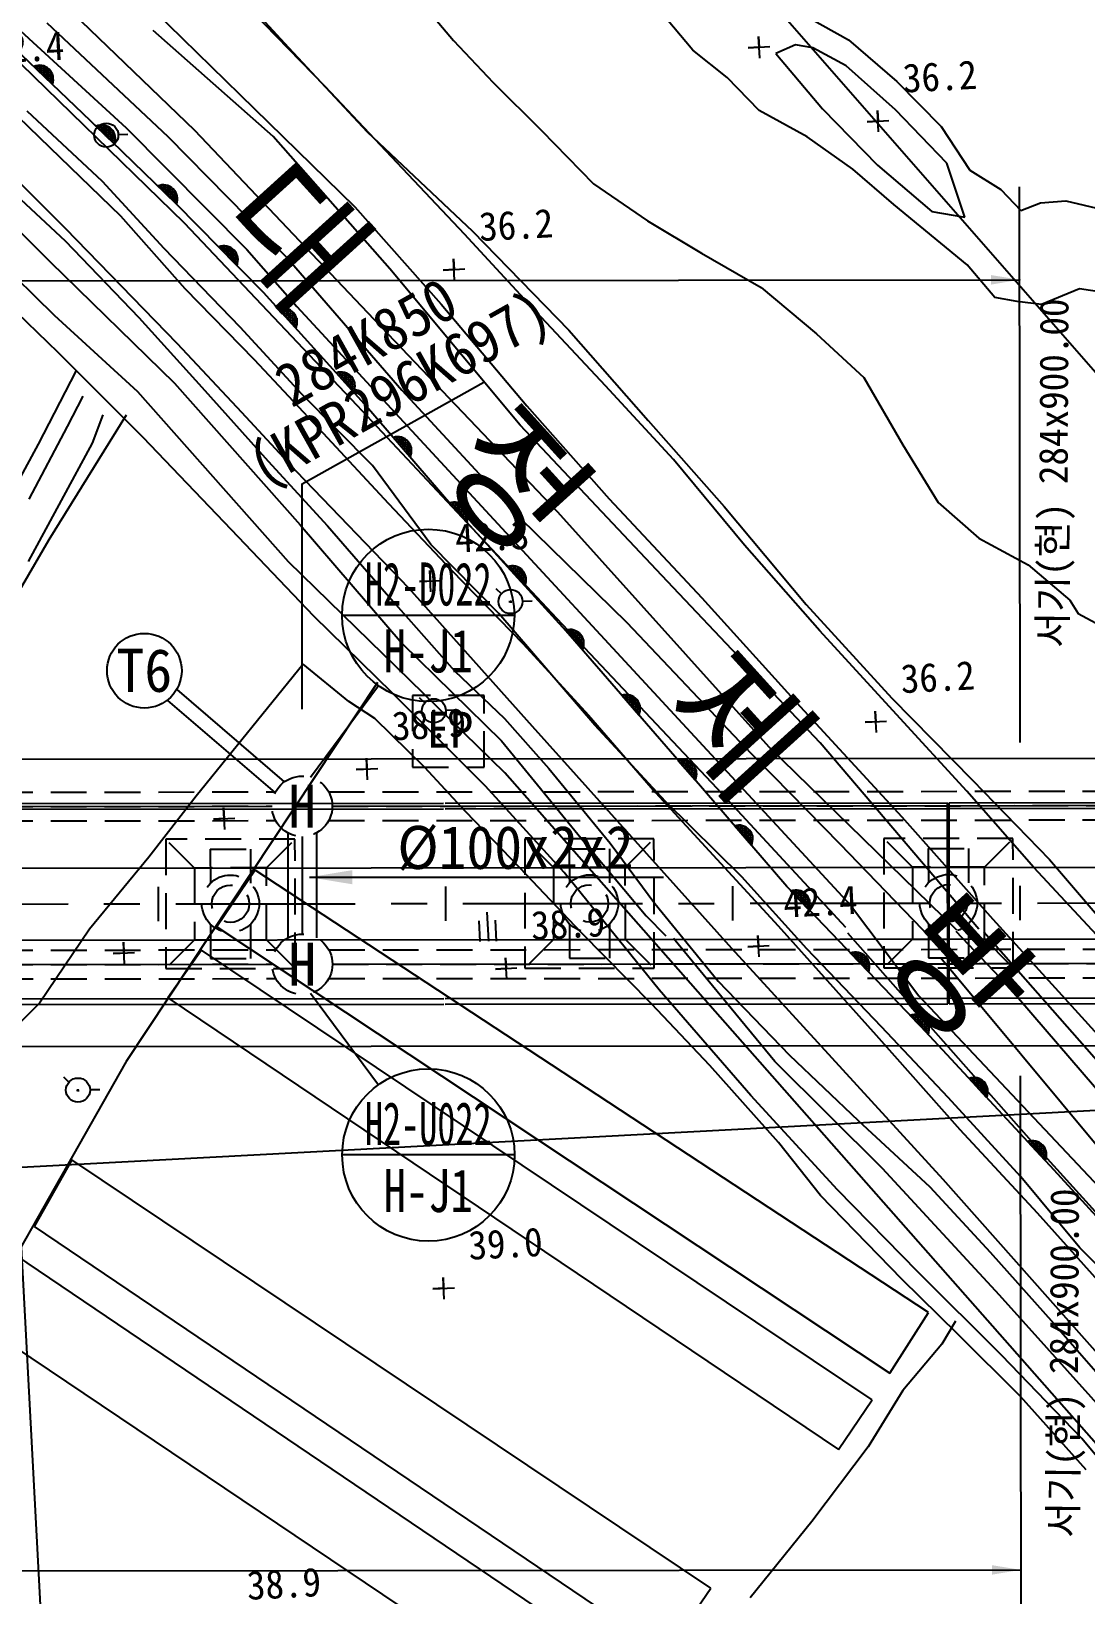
# Model space of a CAD drawing. Header units: millimetres. Extents: x 15846 to 16642, y 1103 to 1807.
# Drawn here: x 16165.6 to 16239, y 1423 to 1531.9 of the extents above; entities that cross this region are included whole.
import ezdxf
from ezdxf.enums import TextEntityAlignment as Align
from ezdxf.xclip import XClip

# ---------------------------------------------------------------- set-up
doc = ezdxf.new("R2010")
doc.units = ezdxf.units.MM
doc.header["$LTSCALE"] = 10
doc.header["$MEASUREMENT"] = 0
doc.header["$XCLIPFRAME"] = 2
for name, pattern in [('CENTER', [2, 1.25, -0.25, 0.25, -0.25]), ('DASHED2', [0.375, 0.25, -0.125]), ('HIDDEN', [0.375, 0.25, -0.125])]:
    doc.linetypes.add(name, pattern=pattern)
for name, color, linetype in [('TN-CABL', 4, 'Continuous'), ('TN-MANH', 4, 'Continuous'), ('TT-COMM-SYMB', 3, 'Continuous'), ('TT-WIRE-EQPM', 6, 'Continuous'), ('TZ-BASE', 253, 'Continuous'), ('TZ-CABL', 4, 'Continuous')]:
    doc.layers.add(name, color=color, linetype=linetype)
doc.styles.add('GR', font='GulimChe.ttf')
doc.styles.get("Standard").update_dxf_attribs({"font": 'GulimChe.ttf'})
doc.linetypes.add('ZIGZAG', pattern='A,0.0001,-0.2,[131,ltypeshp.shx,S=0.2,R=0,X=-0.2,Y=0],-0.4,[131,ltypeshp.shx,S=0.2,R=180,X=0.2,Y=0],-0.2', length=0.8001)
doc.dimstyles.get("Standard").update_dxf_attribs({"dimtxt": 0.18, "dimasz": 0.18, "dimexe": 0.18, "dimexo": 0.0625, "dimgap": 0.09, "dimtad": 0, "dimtih": 1, "dimtoh": 1, "dimdec": 4, "dimzin": 0, "dimdsep": 46, "dimtxsty": 'Standard', "dimcen": 0.09, "dimadec": 0, "dimazin": 0, "dimtfac": 1, "dimtdec": 4, "dimtofl": 0, "dimtmove": 0, "dimatfit": 3, "dimfxl": 0, "dimtolj": 1, "dimtzin": 0, "dimarcsym": 0})

# ---------------------------------------------------------------- blocks, each defined once
blk = doc.blocks.new('JD-FGHGF6GCDN')
at = {"layer": 'TZ-BASE'}
for p, q in [((222.04, 134.06), (240.63, -215.79)), ((201.82, 87.19, 40), (237.74, 54.25, 40)), ((260.93, 87.94, 1.89), (309.95, 31.85, 1.89)), ((242.53, 54.07, 41.04), (230.05, 66.09, 41.04)), ((237.59, 64.49, 121.88), (245.67, 56.58, 121.88)), ((244.98, 64.28, 36), (249.06, 59.86, 36)), ((251.6, 57.13, 122.51), (246.55, 62.34, 122.51)), ((258.25, 63.05, 120.63), (260.54, 60.33, 120.63)), ((277.2, 59.66, 121.08), (275, 62.3, 121.08)), ((283.47, 62.94, 121.08), (288.04, 60.38, 121.08)), ((241.81, 47.62, 41.04), (227.13, 61.9, 41.04)), ((232.23, 61.56, 41.04), (240.65, 53.66, 41.04)), ((247.98, 53.65, 41.04), (239.62, 61.04, 41.04)), ((260.54, 60.33, 120.63), (263.31, 57.41, 120.63)), ((281.07, 59.83, 35.81), (282.56, 59.91, 35.81)), ((281.86, 59.12, 35.81), (281.78, 60.62, 35.81)), ((281.78, 60.62, 35.81), (281.82, 59.87, 35.81)), ((284.35, 60.04, 36), (282.99, 59.43, 36)), ((285.57, 59.82, 36), (284.35, 60.04, 36)), ((288.04, 60.38, 121.08), (291.42, 57.48, 121.08)), ((235.26, 54.75, 126.66), (229.95, 59.83, 126.66)), ((249.06, 59.86, 36), (254.52, 53.97, 36)), ((279.6, 57.76, 121.08), (277.2, 59.66, 121.08)), ((281.82, 59.87, 35.81), (281.07, 59.83, 35.81)), ((282.99, 59.43, 36), (286.23, 55.58, 36)), ((287.89, 58.57, 36), (285.57, 59.82, 36)), ((227.39, 57.71, 128.02), (232.43, 52.89, 128.02)), ((232.61, 57.28, 126.66), (231.31, 58.53, 126.66)), ((232.04, 58.55, 126.66), (231.32, 58.53, 126.66)), ((231.4, 58.56, 126.66), (231.4, 58.44, 126.66)), ((232.3, 58.41, 126.66), (231.46, 58.39, 126.66)), ((231.55, 58.6, 126.66), (231.55, 58.29, 126.66)), ((232.45, 58.26, 126.66), (231.61, 58.24, 126.66)), ((231.7, 58.61, 126.66), (231.71, 58.15, 126.66)), ((232.55, 58.11, 126.66), (231.76, 58.09, 126.66)), ((231.85, 58.6, 126.66), (231.86, 58, 126.66)), ((232.62, 57.96, 126.66), (231.92, 57.95, 126.66)), ((232, 58.56, 126.66), (232.01, 57.85, 126.66)), ((232.66, 57.81, 126.66), (232.07, 57.8, 126.66)), ((232.15, 58.5, 126.66), (232.17, 57.71, 126.66)), ((232.3, 58.4, 126.66), (232.32, 57.56, 126.66)), ((232.45, 58.25, 126.66), (232.47, 57.41, 126.66)), ((232.61, 57.98, 126.66), (232.62, 57.33, 126.66)), ((281.83, 55.46, 121.08), (279.6, 57.76, 121.08)), ((291.32, 55.5, 36), (287.89, 58.57, 36)), ((232.67, 57.66, 126.66), (232.22, 57.65, 126.66)), ((232.67, 57.51, 126.66), (232.38, 57.51, 126.66)), ((232.63, 57.36, 126.66), (232.53, 57.36, 126.66)), ((256.61, 51.83, 122.51), (251.6, 57.13, 122.51)), ((263.31, 57.41, 120.63), (266.66, 54.07, 120.63)), ((291.42, 57.48, 121.08), (294.5, 54.35, 121.08)), ((245.67, 56.58, 121.88), (253.66, 48.75, 121.88)), ((286.23, 55.58, 36), (290.07, 51.66, 36)), ((236.1, 50.53, 42.01), (230.85, 55.43, 42.01)), ((241.23, 48.97, 126.66), (235.26, 54.75, 126.66)), ((235.34, 54.67, 41.28), (235.73, 54.3, 41.28)), ((235.88, 54.45, 126.66), (235.89, 54.14, 126.66)), ((236.03, 54.46, 126.66), (236.04, 54, 126.66)), ((236.18, 54.45, 126.66), (236.19, 53.85, 126.66)), ((285.17, 53.64, 121.08), (281.83, 55.46, 121.08)), ((289.35, 54.68, 36.24), (290.85, 54.76, 36.24)), ((290.1, 54.72, 36.24), (289.35, 54.68, 36.24)), ((290.14, 53.97, 36.24), (290.06, 55.47, 36.24)), ((290.06, 55.47, 36.24), (290.1, 54.72, 36.24)), ((294.9, 51.79, 36), (291.32, 55.5, 36)), ((223.31, 53.96, 41.04), (232.46, 44.93, 41.04)), ((236.94, 53.13, 126.66), (235.64, 54.38, 126.66)), ((236.37, 54.4, 126.66), (235.65, 54.38, 126.66)), ((235.73, 54.41, 126.66), (235.73, 54.29, 126.66)), ((236.63, 54.25, 126.66), (235.79, 54.24, 126.66)), ((236.78, 54.1, 126.66), (235.94, 54.09, 126.66)), ((236.88, 53.95, 126.66), (236.09, 53.94, 126.66)), ((236.95, 53.81, 126.66), (236.25, 53.79, 126.66)), ((236.25, 53.74, 41.28), (236.45, 53.73, 41.28)), ((236.33, 54.41, 126.66), (236.34, 53.7, 126.66)), ((236.35, 53.82, 41.28), (236.36, 53.66, 41.28)), ((236.99, 53.66, 126.66), (236.4, 53.65, 126.66)), ((236.48, 54.35, 126.66), (236.49, 53.55, 126.66)), ((237, 53.51, 126.66), (236.55, 53.5, 126.66)), ((236.63, 54.25, 126.66), (236.65, 53.41, 126.66)), ((236.99, 53.36, 126.66), (236.7, 53.35, 126.66)), ((236.79, 54.1, 126.66), (236.8, 53.26, 126.66)), ((236.94, 53.83, 126.66), (236.95, 53.17, 126.66)), ((237.19, 53.79, 41.28), (237.87, 53.81, 41.28)), ((237.74, 54.25, 40), (246.14, 45.79, 40)), ((240.65, 53.66, 41.04), (248.96, 45.2, 41.04)), ((254.57, 41.38, 41.04), (242.53, 54.07, 41.04)), ((256.1, 44.45, 41.04), (247.98, 53.65, 41.04)), ((254.52, 53.97, 36), (261.87, 47.07, 36)), ((266.66, 54.07, 120.63), (270.28, 50.36, 120.63)), ((288.35, 51.38, 121.08), (285.17, 53.64, 121.08)), ((294.5, 54.35, 121.08), (296.5, 51.32, 121.08)), ((232.43, 52.89, 128.02), (237.34, 48.14, 128.02)), ((236.96, 53.21, 126.66), (236.86, 53.2, 126.66)), ((232.76, 41.19, 40), (221.47, 52.22, 40)), ((227.56, 51.91, 42.01), (233.49, 46.39, 42.01)), ((233.53, 47.24, 128.73), (228.71, 52.03, 128.73)), ((261.31, 46.86, 122.51), (256.61, 51.83, 122.51)), ((291.2, 48.93, 121.08), (288.35, 51.38, 121.08)), ((290.07, 51.66, 36), (293.85, 48.43, 36)), ((296.15, 48.04, 36), (294.9, 51.79, 36)), ((296.5, 51.32, 121.08), (298.66, 49.97, 121.08)), ((240.4, 45.85, 42.01), (236.1, 50.53, 42.01)), ((241.25, 48.95, 126.66), (239.95, 50.21, 126.66)), ((240.68, 50.22, 126.66), (239.96, 50.21, 126.66)), ((240.04, 50.24, 126.66), (240.04, 50.12, 126.66)), ((240.94, 50.08, 126.66), (240.1, 50.06, 126.66)), ((240.19, 50.28, 126.66), (240.2, 49.97, 126.66)), ((240.34, 50.29, 126.66), (240.35, 49.82, 126.66)), ((240.49, 50.27, 126.66), (240.5, 49.68, 126.66)), ((240.64, 50.24, 126.66), (240.65, 49.53, 126.66)), ((240.79, 50.17, 126.66), (240.81, 49.38, 126.66)), ((270.28, 50.36, 120.63), (274.04, 47.78, 120.63)), ((299.99, 11.45), (299.95, 50.16)), ((241.09, 49.93, 126.66), (240.25, 49.92, 126.66)), ((241.19, 49.78, 126.66), (240.41, 49.77, 126.66)), ((241.26, 49.63, 126.66), (240.56, 49.62, 126.66)), ((241.3, 49.48, 126.66), (240.71, 49.47, 126.66)), ((241.31, 49.33, 126.66), (240.86, 49.33, 126.66)), ((240.95, 50.08, 126.66), (240.96, 49.23, 126.66)), ((241.31, 49.18, 126.66), (241.02, 49.18, 126.66)), ((241.1, 49.92, 126.66), (241.11, 49.09, 126.66)), ((241.27, 49.03, 126.66), (241.17, 49.03, 126.66)), ((241.25, 49.65, 126.66), (241.26, 49, 126.66)), ((298.66, 49.97, 121.08), (300.05, 48.51, 121.08)), ((300.05, 48.51, 121.08), (301.41, 49.03, 121.08)), ((301.41, 49.03, 121.08), (303.17, 49.18, 121.08)), ((303.17, 49.18, 121.08), (305.74, 48.58, 121.08)), ((237.34, 48.14, 128.02), (241.83, 43.08, 128.02)), ((247.31, 42.8, 126.66), (241.23, 48.97, 126.66)), ((253.66, 48.75, 121.88), (259.67, 41.98, 121.88)), ((296.3, 44.71, 121.08), (291.2, 48.93, 121.08)), ((293.85, 48.43, 36), (296.15, 48.04, 36)), ((241.31, 39.23, 128.73), (233.53, 47.24, 128.73)), ((253.84, 34.93, 41.04), (241.81, 47.62, 41.04)), ((266.33, 41.43, 122.51), (261.31, 46.86, 122.51)), ((261.87, 47.07, 36), (268.57, 40.18, 36)), ((274.04, 47.78, 120.63), (277.82, 45.54, 120.63)), ((233.49, 46.39, 42.01), (238.63, 41.05, 42.01)), ((245.68, 40.38, 42.01), (240.4, 45.85, 42.01)), ((245.46, 44.68, 126.66), (244.19, 45.96, 126.66)), ((244.93, 45.96, 126.66), (244.2, 45.97, 126.66)), ((244.28, 45.99, 126.66), (244.28, 45.87, 126.66)), ((245.18, 45.81, 126.66), (244.34, 45.82, 126.66)), ((244.43, 46.03, 126.66), (244.43, 45.72, 126.66)), ((244.58, 46.03, 126.66), (244.58, 45.57, 126.66)), ((244.73, 46.02, 126.66), (244.73, 45.42, 126.66)), ((244.88, 45.98, 126.66), (244.88, 45.27, 126.66)), ((245.03, 45.91, 126.66), (245.03, 45.12, 126.66)), ((245.18, 45.81, 126.66), (245.18, 44.97, 126.66)), ((246.14, 45.79, 40), (249.64, 41.81, 40)), ((233.02, 38.61, 38.91), (226.29, 45.1, 38.91)), ((232.46, 44.93, 41.04), (241.11, 36.48, 41.04)), ((245.33, 45.66, 126.66), (244.49, 45.66, 126.66)), ((245.42, 45.51, 126.66), (244.64, 45.51, 126.66)), ((245.49, 45.36, 126.66), (244.78, 45.36, 126.66)), ((245.52, 45.21, 126.66), (244.93, 45.21, 126.66)), ((245.53, 45.06, 126.66), (245.08, 45.06, 126.66)), ((245.52, 44.91, 126.66), (245.23, 44.91, 126.66)), ((245.33, 45.65, 126.66), (245.32, 44.81, 126.66)), ((245.49, 44.76, 126.66), (245.38, 44.76, 126.66)), ((245.48, 45.38, 126.66), (245.47, 44.72, 126.66)), ((248.96, 45.2, 41.04), (256.95, 35.99, 41.04)), ((260.62, 43.64, 36.18), (260.54, 45.14, 36.18)), ((260.54, 45.14, 36.18), (260.58, 44.39, 36.18)), ((277.82, 45.54, 120.63), (281.96, 43.14, 120.63)), ((298.23, 42.45, 121.08), (296.3, 44.71, 121.08)), ((-0.04, 43.4), (299.96, 43.68)), ((265.18, 33.56, 41.04), (256.1, 44.45, 41.04)), ((259.83, 44.35, 36.18), (261.33, 44.43, 36.18)), ((260.58, 44.39, 36.18), (259.83, 44.35, 36.18)), ((241.83, 43.08, 128.02), (246.65, 38.12, 128.02)), ((254.35, 35.02, 126.66), (247.31, 42.8, 126.66)), ((281.96, 43.14, 120.63), (285.82, 39.91, 120.63)), ((304.12, 43.05, 121.08), (301.48, 41.96, 121.08)), ((306.42, 42.69, 121.08), (304.12, 43.05, 121.08)), ((249.56, 40.31, 126.66), (248.36, 41.64, 126.66)), ((249.09, 41.61, 126.66), (248.37, 41.65, 126.66)), ((248.45, 41.67, 126.66), (248.44, 41.55, 126.66)), ((249.33, 41.45, 126.66), (248.49, 41.49, 126.66)), ((248.6, 41.7, 126.66), (248.58, 41.39, 126.66)), ((248.75, 41.7, 126.66), (248.73, 41.23, 126.66)), ((248.9, 41.67, 126.66), (248.87, 41.08, 126.66)), ((249.05, 41.63, 126.66), (249.01, 40.92, 126.66)), ((249.19, 41.55, 126.66), (249.15, 40.76, 126.66)), ((249.34, 41.45, 126.66), (249.3, 40.61, 126.66)), ((249.64, 41.81, 40), (288.19, 0.13, 40)), ((267.81, 27.49, 41.04), (254.57, 41.38, 41.04)), ((259.67, 41.98, 121.88), (265.65, 34.9, 121.88)), ((271.12, 36.3, 122.51), (266.33, 41.43, 122.51)), ((299.8, 42.16, 121.08), (298.23, 42.45, 121.08)), ((301.48, 41.96, 121.08), (299.8, 42.16, 121.08)), ((238.55, 35.87, 40), (232.76, 41.19, 40)), ((238.63, 41.05, 42.01), (243.02, 36.2, 42.01)), ((249.98, 35.71, 42.01), (245.68, 40.38, 42.01)), ((249.48, 41.29, 126.66), (248.64, 41.33, 126.66)), ((249.57, 41.14, 126.66), (248.78, 41.18, 126.66)), ((249.62, 40.98, 126.66), (248.92, 41.02, 126.66)), ((249.65, 40.83, 126.66), (249.06, 40.86, 126.66)), ((249.66, 40.68, 126.66), (249.21, 40.7, 126.66)), ((249.64, 40.53, 126.66), (249.35, 40.55, 126.66)), ((249.48, 41.29, 126.66), (249.44, 40.45, 126.66)), ((249.6, 40.38, 126.66), (249.49, 40.39, 126.66)), ((249.62, 41.01, 126.66), (249.58, 40.35, 126.66)), ((245.79, 34.43, 128.73), (241.31, 39.23, 128.73)), ((268.57, 40.18, 36), (274.09, 33.87, 36)), ((285.82, 39.91, 120.63), (289.12, 36.88, 120.63)), ((238.92, 32.69, 38.91), (233.02, 38.61, 38.91)), ((246.65, 38.12, 128.02), (251.44, 33.03, 128.02)), ((231.65, 32.23, 38.98), (234.27, 37.32, 38.98)), ((253.59, 35.86, 126.66), (252.38, 37.19, 126.66)), ((253.11, 37.16, 126.66), (252.39, 37.2, 126.66)), ((252.47, 37.22, 126.66), (252.47, 37.1, 126.66)), ((253.36, 37, 126.66), (252.52, 37.04, 126.66)), ((252.63, 37.25, 126.66), (252.61, 36.94, 126.66)), ((252.78, 37.25, 126.66), (252.75, 36.79, 126.66)), ((252.93, 37.23, 126.66), (252.9, 36.63, 126.66)), ((253.07, 37.18, 126.66), (253.04, 36.47, 126.66)), ((253.22, 37.11, 126.66), (253.18, 36.31, 126.66)), ((241.11, 36.48, 41.04), (249.86, 26.61, 41.04)), ((243.02, 36.2, 42.01), (247.64, 31.06, 42.01)), ((253.5, 36.84, 126.66), (252.66, 36.88, 126.66)), ((253.59, 36.69, 126.66), (252.81, 36.73, 126.66)), ((253.65, 36.54, 126.66), (252.95, 36.57, 126.66)), ((253.68, 36.38, 126.66), (253.09, 36.41, 126.66)), ((253.68, 36.23, 126.66), (253.23, 36.26, 126.66)), ((253.36, 37, 126.66), (253.32, 36.16, 126.66)), ((253.67, 36.08, 126.66), (253.38, 36.1, 126.66)), ((253.51, 36.84, 126.66), (253.46, 36, 126.66)), ((253.62, 35.94, 126.66), (253.52, 35.94, 126.66)), ((253.64, 36.56, 126.66), (253.61, 35.9, 126.66)), ((256.95, 35.99, 41.04), (265.19, 27.09, 41.04)), ((275.86, 31.16, 122.51), (271.12, 36.3, 122.51)), ((289.12, 36.88, 120.63), (291.82, 32.19, 120.63)), ((234.72, 35.57, 40.42), (233.63, 33.46, 40.42)), ((249.04, 24.03, 40), (238.55, 35.87, 40)), ((254.89, 30.75, 42.01), (249.98, 35.71, 42.01)), ((267.76, 20.07, 41.04), (253.84, 34.93, 41.04)), ((260.5, 27.87, 126.66), (254.35, 35.02, 126.66)), ((265.65, 34.9, 121.88), (271.39, 28.42, 121.88)), ((237.74, 34.25, 38.98), (232.35, 25.57, 38.98)), ((235.4, 32.31, 40.42), (236.15, 34.28, 40.42)), ((249.6, 30.33, 128.73), (245.79, 34.43, 128.73)), ((274.09, 33.87, 36), (279.39, 27.89, 36)), ((233.63, 33.46, 40.42), (230.96, 28.41, 40.42)), ((245.09, 26.27, 38.91), (238.92, 32.69, 38.91)), ((251.44, 33.03, 128.02), (256.01, 28.1, 128.02)), ((257.52, 31.33, 126.66), (256.35, 32.69, 126.66)), ((257.08, 32.64, 126.66), (256.36, 32.7, 126.66)), ((256.44, 32.72, 126.66), (256.43, 32.6, 126.66)), ((256.59, 32.74, 126.66), (256.57, 32.44, 126.66)), ((256.75, 32.74, 126.66), (256.71, 32.28, 126.66)), ((256.89, 32.71, 126.66), (256.85, 32.12, 126.66)), ((257.04, 32.66, 126.66), (256.99, 31.96, 126.66)), ((275.43, 22.66, 41.04), (265.18, 33.56, 41.04)), ((226.66, 23.09, 38.98), (231.65, 32.23, 38.98)), ((233.25, 28.32, 40.42), (235.4, 32.31, 40.42)), ((257.32, 32.48, 126.66), (256.49, 32.54, 126.66)), ((257.46, 32.31, 126.66), (256.62, 32.38, 126.66)), ((257.55, 32.16, 126.66), (256.76, 32.22, 126.66)), ((257.6, 32, 126.66), (256.9, 32.06, 126.66)), ((257.62, 31.85, 126.66), (257.04, 31.9, 126.66)), ((257.18, 32.59, 126.66), (257.13, 31.79, 126.66)), ((257.63, 31.7, 126.66), (257.18, 31.73, 126.66)), ((257.33, 32.47, 126.66), (257.26, 31.63, 126.66)), ((257.6, 31.55, 126.66), (257.32, 31.57, 126.66)), ((257.46, 32.31, 126.66), (257.4, 31.47, 126.66)), ((257.59, 32.03, 126.66), (257.54, 31.37, 126.66)), ((291.82, 32.19, 120.63), (294.29, 28.18, 120.63)), ((247.64, 31.06, 42.01), (251.76, 26.54, 42.01)), ((258.96, 25.24, 42.01), (254.89, 30.75, 42.01)), ((257.56, 31.4, 126.66), (257.45, 31.41, 126.66)), ((280.81, 25.21, 122.51), (275.86, 31.16, 122.51)), ((257.42, 22.2, 128.73), (249.6, 30.33, 128.73)), ((230.94, 24.06, 40.42), (233.25, 28.32, 40.42)), ((271.39, 28.42, 121.88), (277.84, 21.53, 121.88)), ((256.01, 28.1, 128.02), (260.4, 23.47, 128.02)), ((261.47, 26.81, 126.66), (260.25, 28.14, 126.66)), ((260.99, 28.11, 126.66), (260.27, 28.14, 126.66)), ((260.35, 28.17, 126.66), (260.34, 28.04, 126.66)), ((261.23, 27.95, 126.66), (260.39, 27.99, 126.66)), ((260.5, 28.19, 126.66), (260.48, 27.89, 126.66)), ((268.39, 19.22, 126.66), (260.5, 27.87, 126.66)), ((261.37, 27.79, 126.66), (260.54, 27.83, 126.66)), ((260.65, 28.19, 126.66), (260.63, 27.73, 126.66)), ((261.47, 27.64, 126.66), (260.68, 27.67, 126.66)), ((260.8, 28.17, 126.66), (260.77, 27.57, 126.66)), ((261.52, 27.48, 126.66), (260.82, 27.52, 126.66)), ((260.94, 28.13, 126.66), (260.91, 27.42, 126.66)), ((261.55, 27.33, 126.66), (260.97, 27.36, 126.66)), ((261.09, 28.05, 126.66), (261.05, 27.26, 126.66)), ((261.24, 27.94, 126.66), (261.2, 27.1, 126.66)), ((261.38, 27.78, 126.66), (261.34, 26.95, 126.66)), ((261.52, 27.5, 126.66), (261.49, 26.85, 126.66)), ((282.51, 11.14, 41.04), (267.81, 27.49, 41.04)), ((279.39, 27.89, 36), (285.1, 21.06, 36)), ((294.29, 28.18, 120.63), (297.13, 25.69, 120.63)), ((250.81, 20.26, 38.91), (245.09, 26.27, 38.91)), ((249.86, 26.61, 41.04), (256.96, 18.36, 41.04)), ((251.76, 26.54, 42.01), (256.34, 21.27, 42.01)), ((261.56, 27.18, 126.66), (261.11, 27.2, 126.66)), ((261.54, 27.03, 126.66), (261.25, 27.05, 126.66)), ((261.5, 26.88, 126.66), (261.39, 26.89, 126.66)), ((265.19, 27.09, 41.04), (272.6, 19.81, 41.04)), ((232.35, 25.57, 38.98), (226.98, 16.33, 38.98)), ((263.7, 20.45, 42.01), (258.96, 25.24, 42.01)), ((286.06, 19.23, 122.51), (280.81, 25.21, 122.51)), ((297.13, 25.69, 120.63), (300.56, 23.83, 120.63)), ((264.12, 9.34, 40), (249.04, 24.03, 40)), ((258.96, 21.95, 42.34), (258.88, 23.44, 42.34)), ((258.88, 23.44, 42.34), (258.92, 22.7, 42.34)), ((260.4, 23.47, 128.02), (265.4, 18.34, 128.02)), ((265.51, 22.37, 126.66), (264.3, 23.7, 126.66)), ((265.03, 23.68, 126.66), (264.31, 23.71, 126.66)), ((264.39, 23.73, 126.66), (264.38, 23.61, 126.66)), ((265.28, 23.51, 126.66), (264.44, 23.55, 126.66)), ((264.54, 23.76, 126.66), (264.53, 23.45, 126.66)), ((265.42, 23.36, 126.66), (264.58, 23.4, 126.66)), ((264.69, 23.76, 126.66), (264.67, 23.3, 126.66)), ((265.51, 23.2, 126.66), (264.72, 23.24, 126.66)), ((264.84, 23.74, 126.66), (264.81, 23.14, 126.66)), ((265.57, 23.05, 126.66), (264.86, 23.08, 126.66)), ((264.99, 23.69, 126.66), (264.95, 22.98, 126.66)), ((265.6, 22.9, 126.66), (265.01, 22.93, 126.66)), ((265.13, 23.62, 126.66), (265.1, 22.83, 126.66)), ((265.28, 23.51, 126.66), (265.24, 22.67, 126.66)), ((265.42, 23.35, 126.66), (265.38, 22.51, 126.66)), ((265.56, 23.07, 126.66), (265.53, 22.42, 126.66)), ((300.56, 23.83, 120.63), (303.45, 21.38, 120.63)), ((266.03, 12.58, 128.73), (257.42, 22.2, 128.73)), ((258.17, 22.66, 42.34), (259.67, 22.74, 42.34)), ((258.92, 22.7, 42.34), (258.17, 22.66, 42.34)), ((263.49, 22.19, 42.42), (263.88, 21.82, 42.42)), ((265.6, 22.75, 126.66), (265.15, 22.77, 126.66)), ((265.58, 22.6, 126.66), (265.29, 22.61, 126.66)), ((265.54, 22.45, 126.66), (265.44, 22.46, 126.66)), ((286.08, 11.44, 41.04), (275.43, 22.66, 41.04)), ((256.34, 21.27, 42.01), (260.6, 16.46, 42.01)), ((264.4, 21.27, 42.42), (264.6, 21.26, 42.42)), ((264.5, 21.34, 42.42), (264.51, 21.18, 42.42)), ((265.34, 21.31, 42.42), (266.02, 21.33, 42.42)), ((277.84, 21.53, 121.88), (284.69, 13.96, 121.88)), ((285.1, 21.06, 36), (291.06, 14.54, 36)), ((303.45, 21.38, 120.63), (304.04, 20.45, 120.63)), ((256.3, 14.89, 38.91), (250.81, 20.26, 38.91)), ((270.39, 12.66, 42.01), (263.7, 20.45, 42.01)), ((278.9, 8.26, 41.04), (267.76, 20.07, 41.04)), ((272.6, 19.81, 41.04), (280.47, 11.5, 41.04)), ((304.04, 20.45, 120.63), (306.19, 19.28, 120.63)), ((269.52, 17.91, 126.66), (268.34, 19.27, 126.66)), ((269.07, 19.22, 126.66), (268.35, 19.28, 126.66)), ((277.15, 9.09, 126.66), (268.39, 19.22, 126.66)), ((268.43, 19.3, 126.66), (268.42, 19.18, 126.66)), ((269.32, 19.06, 126.66), (268.48, 19.12, 126.66)), ((268.59, 19.32, 126.66), (268.56, 19.02, 126.66)), ((269.45, 18.9, 126.66), (268.61, 18.96, 126.66)), ((268.74, 19.32, 126.66), (268.7, 18.86, 126.66)), ((269.54, 18.74, 126.66), (268.75, 18.8, 126.66)), ((268.88, 19.29, 126.66), (268.84, 18.69, 126.66)), ((269.59, 18.58, 126.66), (268.89, 18.64, 126.66)), ((269.03, 19.24, 126.66), (268.98, 18.53, 126.66)), ((269.18, 19.17, 126.66), (269.12, 18.37, 126.66)), ((269.32, 19.05, 126.66), (269.26, 18.21, 126.66)), ((269.46, 18.89, 126.66), (269.4, 18.05, 126.66)), ((269.59, 18.61, 126.66), (269.54, 17.95, 126.66)), ((291.39, 13.42, 122.51), (286.06, 19.23, 122.51)), ((256.96, 18.36, 41.04), (263.87, 11.57, 41.04)), ((265.4, 18.34, 128.02), (269.93, 13.36, 128.02)), ((269.62, 18.43, 126.66), (269.03, 18.47, 126.66)), ((269.62, 18.28, 126.66), (269.17, 18.31, 126.66)), ((269.6, 18.13, 126.66), (269.31, 18.15, 126.66)), ((269.55, 17.99, 126.66), (269.45, 17.99, 126.66)), ((250.07, 16.91, 39.02), (242.63, 7.73, 39.02)), ((253.26, 14.31, 39.02), (250.07, 16.91, 39.02)), ((260.6, 16.46, 42.01), (264.08, 13.13, 42.01)), ((255.24, 15.63, 39.47), (237.75, -10.75, 39.47)), ((255.07, 13.12, 39.02), (253.26, 14.31, 39.02)), ((262.77, 8.43, 38.91), (256.3, 14.89, 38.91)), ((258.15, 14.59, 41.82), (258.54, 14.23, 41.82)), ((273.44, 13.37, 126.66), (272.27, 14.73, 126.66)), ((273, 14.68, 126.66), (272.28, 14.74, 126.66)), ((272.36, 14.76, 126.66), (272.35, 14.64, 126.66)), ((273.24, 14.52, 126.66), (272.4, 14.58, 126.66)), ((272.51, 14.78, 126.66), (272.49, 14.48, 126.66)), ((273.38, 14.36, 126.66), (272.54, 14.42, 126.66)), ((272.66, 14.78, 126.66), (272.63, 14.32, 126.66)), ((273.46, 14.2, 126.66), (272.68, 14.26, 126.66)), ((272.81, 14.75, 126.66), (272.77, 14.16, 126.66)), ((272.96, 14.7, 126.66), (272.9, 14, 126.66)), ((273.1, 14.63, 126.66), (273.04, 13.84, 126.66)), ((273.24, 14.51, 126.66), (273.18, 13.67, 126.66)), ((273.38, 14.35, 126.66), (273.32, 13.51, 126.66)), ((291.06, 14.54, 36), (296.68, 8.83, 36)), ((258.55, 9.71, 39.02), (255.07, 13.12, 39.02)), ((259.05, 13.67, 41.82), (259.26, 13.66, 41.82)), ((259.16, 13.74, 41.82), (259.17, 13.58, 41.82)), ((260, 13.72, 41.82), (260.68, 13.73, 41.82)), ((264.08, 13.13, 42.01), (267.17, 9.66, 42.01)), ((269.93, 13.36, 128.02), (274.6, 7.97, 128.02)), ((273.52, 14.05, 126.66), (272.82, 14.1, 126.66)), ((273.54, 13.89, 126.66), (272.96, 13.94, 126.66)), ((273.54, 13.74, 126.66), (273.09, 13.78, 126.66)), ((273.52, 13.59, 126.66), (273.23, 13.61, 126.66)), ((273.48, 13.45, 126.66), (273.37, 13.45, 126.66)), ((273.51, 14.07, 126.66), (273.46, 13.41, 126.66)), ((284.69, 13.96, 121.88), (291.77, 6.28, 121.88)), ((289.99, 12.16, 36.22), (289.91, 13.65, 36.22)), ((289.91, 13.65, 36.22), (289.95, 12.91, 36.22)), ((296.28, 8.07, 122.51), (291.39, 13.42, 122.51)), ((279.93, -2.89, 128.73), (266.03, 12.58, 128.73)), ((275.31, 7.36, 42.01), (270.39, 12.66, 42.01)), ((289.2, 12.87, 36.22), (290.7, 12.95, 36.22)), ((289.95, 12.91, 36.22), (289.2, 12.87, 36.22)), ((263.87, 11.57, 41.04), (269.41, 4.82, 41.04)), ((280.47, 11.5, 41.04), (287.44, 4.41, 41.04)), ((295.58, -1.6, 41.04), (282.51, 11.14, 41.04)), ((297.13, -1.54, 41.04), (286.08, 11.44, 41.04)), ((254.55, 8.87, 38.93), (254.47, 10.36, 38.93)), ((254.47, 10.36, 38.93), (254.51, 9.61, 38.93)), ((277.37, 8.83, 126.66), (276.19, 10.19, 126.66)), ((276.92, 10.15, 126.66), (276.2, 10.2, 126.66)), ((276.28, 10.22, 126.66), (276.27, 10.1, 126.66)), ((277.16, 9.98, 126.66), (276.32, 10.04, 126.66)), ((276.43, 10.24, 126.66), (276.41, 9.94, 126.66)), ((277.3, 9.82, 126.66), (276.46, 9.88, 126.66)), ((276.58, 10.24, 126.66), (276.55, 9.78, 126.66)), ((276.73, 10.21, 126.66), (276.69, 9.62, 126.66)), ((276.88, 10.16, 126.66), (276.83, 9.46, 126.66)), ((277.02, 10.09, 126.66), (276.97, 9.3, 126.66)), ((277.17, 9.98, 126.66), (277.11, 9.14, 126.66)), ((277.31, 9.81, 126.66), (277.24, 8.98, 126.66)), ((253.76, 9.57, 38.93), (255.26, 9.65, 38.93)), ((254.51, 9.61, 38.93), (253.76, 9.57, 38.93)), ((261.37, 6.66, 39.02), (258.55, 9.71, 39.02)), ((318.28, -52.11, 40), (264.12, 9.34, 40)), ((267.17, 9.66, 42.01), (271.45, 4.46, 42.01)), ((277.39, 9.66, 126.66), (276.6, 9.72, 126.66)), ((277.44, 9.51, 126.66), (276.74, 9.56, 126.66)), ((277.47, 9.35, 126.66), (276.88, 9.4, 126.66)), ((277.47, 9.2, 126.66), (277.02, 9.24, 126.66)), ((283.75, 1.43, 126.66), (277.15, 9.09, 126.66)), ((277.45, 9.06, 126.66), (277.16, 9.08, 126.66)), ((277.4, 8.91, 126.66), (277.3, 8.92, 126.66)), ((277.43, 9.53, 126.66), (277.39, 8.88, 126.66)), ((296.68, 8.83, 36), (302.05, 3.32, 36)), ((242.63, 7.73, 39.02), (239.32, 3.48, 39.02)), ((268.24, 2.41, 38.91), (262.77, 8.43, 38.91)), ((274.6, 7.97, 128.02), (283.15, -1.31, 128.02)), ((287.86, -1.43, 41.04), (278.9, 8.26, 41.04)), ((300.95, 2.76, 122.51), (296.28, 8.07, 122.51)), ((220.05, 7.2), (259.85, 7.24)), ((220.05, 6.8), (259.85, 6.84)), ((244.61, 5.41, 38.93), (244.53, 6.91, 38.93)), ((244.53, 6.91, 38.93), (244.57, 6.16, 38.93)), ((259.95, 7.24), (294.95, 7.27)), ((259.95, 6.84), (294.95, 6.87)), ((265.17, 2.7, 39.02), (261.37, 6.66, 39.02)), ((280.62, 2.11, 42.01), (275.31, 7.36, 42.01)), ((294.96, -6.73), (294.95, 7.27)), ((295.05, 7.27), (334.85, 7.31)), ((295.06, -6.73), (295.05, 7.27)), ((295.05, 6.87), (334.85, 6.91)), ((243.82, 6.12, 38.93), (245.32, 6.2, 38.93)), ((244.57, 6.16, 38.93), (243.82, 6.12, 38.93)), ((281.28, 4.29, 126.66), (280.11, 5.65, 126.66)), ((280.84, 5.6, 126.66), (280.12, 5.66, 126.66)), ((280.2, 5.68, 126.66), (280.19, 5.56, 126.66)), ((281.08, 5.43, 126.66), (280.24, 5.5, 126.66)), ((280.35, 5.7, 126.66), (280.33, 5.39, 126.66)), ((280.5, 5.7, 126.66), (280.47, 5.23, 126.66)), ((280.65, 5.67, 126.66), (280.61, 5.07, 126.66)), ((280.8, 5.62, 126.66), (280.75, 4.91, 126.66)), ((280.94, 5.54, 126.66), (280.88, 4.75, 126.66)), ((291.77, 6.28, 121.88), (298.1, -0.83, 121.88)), ((269.41, 4.82, 41.04), (273.95, -0.62, 41.04)), ((271.45, 4.46, 42.01), (274.57, 0.26, 42.01)), ((281.22, 5.27, 126.66), (280.38, 5.34, 126.66)), ((281.31, 5.12, 126.66), (280.52, 5.17, 126.66)), ((281.36, 4.96, 126.66), (280.66, 5.01, 126.66)), ((281.38, 4.81, 126.66), (280.8, 4.85, 126.66)), ((281.39, 4.66, 126.66), (280.94, 4.69, 126.66)), ((281.09, 5.43, 126.66), (281.02, 4.59, 126.66)), ((281.36, 4.51, 126.66), (281.07, 4.53, 126.66)), ((281.22, 5.27, 126.66), (281.16, 4.43, 126.66)), ((281.32, 4.36, 126.66), (281.21, 4.37, 126.66)), ((281.35, 4.98, 126.66), (281.3, 4.33, 126.66)), ((287.44, 4.41, 41.04), (293.83, -2.22, 41.04)), ((239.32, 3.48, 39.02), (235.19, -1.53, 39.02)), ((302.05, 3.32, 36), (308.25, -3.96, 36)), ((199.96, 2.68), (399.95, 2.87)), ((246.72, 2.56, 126.3), (244.06, -1.37, 126.3)), ((293.62, -28.23, 126.3), (246.72, 2.56, 126.3)), ((269.42, -1.77, 39.02), (265.17, 2.7, 39.02)), ((274.86, -5.76, 38.91), (268.24, 2.41, 38.91)), ((305.65, -2.29, 122.51), (300.95, 2.76, 122.51)), ((240, -0.98), (240, 1.42)), ((260, -0.96), (260, 1.44)), ((280, -0.94), (280, 1.46)), ((285.15, -2.91, 42.01), (280.62, 2.11, 42.01)), ((293.1, -8.33, 126.66), (283.75, 1.43, 126.66)), ((285.29, -0.18, 126.66), (284.04, 1.12, 126.66)), ((284.77, 1.11, 126.66), (284.05, 1.13, 126.66)), ((284.13, 1.15, 126.66), (284.13, 1.03, 126.66)), ((284.28, 1.18, 126.66), (284.28, 0.88, 126.66)), ((284.43, 1.19, 126.66), (284.42, 0.72, 126.66)), ((284.58, 1.17, 126.66), (284.57, 0.57, 126.66)), ((284.73, 1.13, 126.66), (284.72, 0.42, 126.66)), ((300, -0.92), (300, 1.48)), ((274.57, 0.26, 42.01), (278.98, -5.15, 42.01)), ((285.03, 0.96, 126.66), (284.19, 0.97, 126.66)), ((285.17, 0.8, 126.66), (284.33, 0.82, 126.66)), ((285.27, 0.65, 126.66), (284.48, 0.67, 126.66)), ((285.33, 0.5, 126.66), (284.63, 0.51, 126.66)), ((285.36, 0.35, 126.66), (284.77, 0.36, 126.66)), ((284.88, 1.06, 126.66), (284.86, 0.26, 126.66)), ((285.37, 0.2, 126.66), (284.92, 0.21, 126.66)), ((285.03, 0.95, 126.66), (285.01, 0.11, 126.66)), ((285.36, 0.05, 126.66), (285.07, 0.05, 126.66)), ((285.18, 0.8, 126.66), (285.16, -0.04, 126.66)), ((285.32, 0.52, 126.66), (285.31, -0.13, 126.66)), ((288.19, 0.13, 40), (292.94, -6.17, 40)), ((262.31, -0.96, 39.39), (262.38, -2.4, 39.39)), ((262.86, -0.36, 39.39), (262.97, -2.37, 39.39)), ((263.53, -2.37, 39.39), (263.46, -0.9, 39.39)), ((273.95, -0.62, 41.04), (275.33, -2, 41.04)), ((285.32, -0.1, 126.66), (285.21, -0.1, 126.66)), ((298.1, -0.83, 121.88), (305.4, -8.9, 121.88)), ((199.96, -2.32), (399.96, -2.13)), ((235.19, -1.53, 39.02), (231.7, -6.7, 39.02)), ((244.06, -1.37, 126.3), (290.92, -32.46, 126.3)), ((274.33, -6.73, 39.02), (269.42, -1.77, 39.02)), ((281.82, -3.47, 42.4), (281.74, -1.97, 42.4)), ((281.74, -1.97, 42.4), (281.78, -2.72, 42.4)), ((283.15, -1.31, 128.02), (289.97, -8.92, 128.02)), ((300.79, -16.29, 41.04), (288, -1.82, 41.04)), ((299.03, -5.36, 41.04), (295.54, -1.69, 41.04)), ((311.88, -18.15, 41.04), (297.48, -1.75, 41.04)), ((236.84, -3.24, 38.93), (238.33, -3.16, 38.93)), ((237.59, -3.2, 38.93), (236.84, -3.24, 38.93)), ((237.62, -3.95, 38.93), (237.55, -2.45, 38.93)), ((237.55, -2.45, 38.93), (237.59, -3.2, 38.93)), ((242.99, -3, 126.53), (240.65, -6.32, 126.53)), ((289.69, -34.32, 126.53), (242.99, -3, 126.53)), ((282.92, -10.74, 41.04), (275.86, -2.19, 41.04)), ((294.63, -18.97, 128.73), (279.93, -2.89, 128.73)), ((281.03, -2.76, 42.4), (282.53, -2.68, 42.4)), ((281.78, -2.72, 42.4), (281.03, -2.76, 42.4)), ((290.34, -8.33, 42.01), (285.15, -2.91, 42.01)), ((289.44, -4.51, 126.66), (288.19, -3.21, 126.66)), ((288.92, -3.22, 126.66), (288.2, -3.21, 126.66)), ((288.28, -3.18, 126.66), (288.28, -3.3, 126.66)), ((288.43, -3.15, 126.66), (288.43, -3.46, 126.66)), ((288.58, -3.15, 126.66), (288.57, -3.61, 126.66)), ((288.73, -3.16, 126.66), (288.72, -3.76, 126.66)), ((288.88, -3.21, 126.66), (288.87, -3.92, 126.66)), ((293.83, -2.22, 41.04), (294.72, -3.05, 41.04)), ((263.46, -4.32, 38.93), (264.95, -4.24, 38.93)), ((264.21, -4.28, 38.93), (263.46, -4.32, 38.93)), ((264.25, -5.03, 38.93), (264.17, -3.53, 38.93)), ((264.17, -3.53, 38.93), (264.21, -4.28, 38.93)), ((289.18, -3.38, 126.66), (288.34, -3.36, 126.66)), ((289.32, -3.53, 126.66), (288.48, -3.51, 126.66)), ((289.42, -3.68, 126.66), (288.63, -3.67, 126.66)), ((289.48, -3.84, 126.66), (288.78, -3.82, 126.66)), ((289.51, -3.99, 126.66), (288.92, -3.97, 126.66)), ((289.03, -3.28, 126.66), (289.01, -4.07, 126.66)), ((289.52, -4.14, 126.66), (289.07, -4.13, 126.66)), ((289.18, -3.38, 126.66), (289.16, -4.22, 126.66)), ((289.51, -4.29, 126.66), (289.22, -4.28, 126.66)), ((289.33, -3.54, 126.66), (289.31, -4.38, 126.66)), ((289.47, -3.81, 126.66), (289.46, -4.47, 126.66)), ((294.48, -3.53, 41.04), (305.64, -16.94, 41.04)), ((278.98, -5.15, 42.01), (283.94, -10.32, 42.01)), ((289.47, -4.44, 126.66), (289.36, -4.43, 126.66)), ((311.42, -19.8, 41.04), (299.03, -5.36, 41.04)), ((220.06, -6.4), (259.86, -6.36)), ((240.65, -6.32, 126.53), (287.35, -37.76, 126.53)), ((259.96, -6.36), (294.96, -6.33)), ((281.24, -13.13, 38.91), (274.86, -5.76, 38.91)), ((292.94, -6.17, 40), (333.57, -49.34, 40)), ((295.06, -6.33), (334.86, -6.29)), ((444.78, -6.74), (0.03, -30.38)), ((220.06, -6.8), (259.86, -6.76)), ((231.7, -6.7, 39.02), (227.62, -10.72, 39.02)), ((259.96, -6.76), (294.96, -6.73)), ((278.4, -11.03, 39.02), (274.33, -6.73, 39.02)), ((293.59, -8.85, 126.66), (292.34, -7.55, 126.66)), ((293.07, -7.56, 126.66), (292.35, -7.54, 126.66)), ((292.43, -7.52, 126.66), (292.43, -7.64, 126.66)), ((292.58, -7.49, 126.66), (292.58, -7.79, 126.66)), ((292.73, -7.48, 126.66), (292.72, -7.94, 126.66)), ((292.88, -7.5, 126.66), (292.87, -8.1, 126.66)), ((293.03, -7.54, 126.66), (293.02, -8.25, 126.66)), ((293.18, -7.61, 126.66), (293.16, -8.4, 126.66)), ((295.06, -6.73), (334.86, -6.69)), ((294.99, -13.26, 42.01), (290.34, -8.33, 42.01)), ((293.33, -7.71, 126.66), (292.48, -7.69, 126.66)), ((293.47, -7.87, 126.66), (292.63, -7.85, 126.66)), ((293.57, -8.02, 126.66), (292.78, -8, 126.66)), ((293.63, -8.17, 126.66), (292.93, -8.15, 126.66)), ((293.66, -8.32, 126.66), (293.07, -8.31, 126.66)), ((302.37, -18.32, 126.66), (293.1, -8.33, 126.66)), ((293.67, -8.47, 126.66), (293.22, -8.46, 126.66)), ((293.33, -7.71, 126.66), (293.31, -8.56, 126.66)), ((293.66, -8.62, 126.66), (293.37, -8.61, 126.66)), ((293.48, -7.87, 126.66), (293.46, -8.71, 126.66)), ((293.62, -8.15, 126.66), (293.61, -8.8, 126.66)), ((289.97, -8.92, 128.02), (295.8, -15.48, 128.02)), ((293.62, -8.77, 126.66), (293.51, -8.77, 126.66)), ((237.75, -10.75, 39.47), (219.38, -43.07, 39.47)), ((290.42, -18.2, 41.04), (282.92, -10.74, 41.04)), ((283.94, -10.32, 42.01), (288.71, -14.85, 42.01)), ((233.37, -11.82, 39.32), (233.76, -12.19, 39.32)), ((283.16, -16.38, 39.02), (278.4, -11.03, 39.02)), ((297.66, -13.25, 126.66), (296.44, -11.93, 126.66)), ((297.17, -11.95, 126.66), (296.45, -11.93, 126.66)), ((296.53, -11.9, 126.66), (296.52, -12.02, 126.66)), ((296.68, -11.87, 126.66), (296.67, -12.18, 126.66)), ((296.83, -11.87, 126.66), (296.81, -12.33, 126.66)), ((296.98, -11.89, 126.66), (296.96, -12.49, 126.66)), ((297.13, -11.94, 126.66), (297.1, -12.64, 126.66)), ((300.01, -11.75), (300.05, -52.19)), ((234.28, -12.75, 39.32), (234.48, -12.76, 39.32)), ((234.39, -12.68, 39.32), (234.4, -12.83, 39.32)), ((235.23, -12.7, 39.32), (235.9, -12.69, 39.32)), ((297.42, -12.11, 126.66), (296.58, -12.08, 126.66)), ((297.56, -12.27, 126.66), (296.72, -12.24, 126.66)), ((297.65, -12.42, 126.66), (296.87, -12.39, 126.66)), ((297.71, -12.57, 126.66), (297.01, -12.55, 126.66)), ((297.74, -12.72, 126.66), (297.16, -12.7, 126.66)), ((297.28, -12.01, 126.66), (297.25, -12.8, 126.66)), ((297.75, -12.87, 126.66), (297.3, -12.86, 126.66)), ((297.42, -12.11, 126.66), (297.39, -12.96, 126.66)), ((297.73, -13.02, 126.66), (297.44, -13.01, 126.66)), ((297.57, -12.27, 126.66), (297.53, -13.11, 126.66)), ((297.71, -12.55, 126.66), (297.68, -13.21, 126.66)), ((287.28, -19.69, 38.91), (281.24, -13.13, 38.91)), ((300.05, -18.77, 42.01), (294.99, -13.26, 42.01)), ((297.69, -13.17, 126.66), (297.59, -13.17, 126.66)), ((288.71, -14.85, 42.01), (293.7, -19.47, 42.01)), ((295.8, -15.48, 128.02), (301.18, -21.29, 128.02)), ((301.75, -17.65, 126.66), (300.52, -16.33, 126.66)), ((301.25, -16.35, 126.66), (300.53, -16.32, 126.66)), ((300.61, -16.3, 126.66), (300.61, -16.42, 126.66)), ((300.76, -16.27, 126.66), (300.75, -16.58, 126.66)), ((313.61, -30.5, 41.04), (300.79, -16.29, 41.04)), ((300.91, -16.27, 126.66), (300.9, -16.73, 126.66)), ((301.06, -16.29, 126.66), (301.04, -16.89, 126.66)), ((286.09, -20.07, 39.02), (283.16, -16.38, 39.02)), ((301.5, -16.51, 126.66), (300.66, -16.48, 126.66)), ((301.64, -16.66, 126.66), (300.81, -16.63, 126.66)), ((301.74, -16.82, 126.66), (300.95, -16.79, 126.66)), ((301.79, -16.97, 126.66), (301.09, -16.94, 126.66)), ((301.21, -16.33, 126.66), (301.18, -17.04, 126.66)), ((301.83, -17.12, 126.66), (301.24, -17.1, 126.66)), ((301.36, -16.4, 126.66), (301.33, -17.2, 126.66)), ((301.83, -17.27, 126.66), (301.38, -17.25, 126.66)), ((301.5, -16.51, 126.66), (301.47, -17.35, 126.66)), ((301.82, -17.42, 126.66), (301.53, -17.41, 126.66)), ((301.65, -16.67, 126.66), (301.62, -17.51, 126.66)), ((301.79, -16.95, 126.66), (301.76, -17.6, 126.66)), ((233.97, -17.59, 125.95), (231.33, -22.25, 125.95)), ((278.46, -47.42, 125.95), (233.97, -17.59, 125.95)), ((298.57, -27.01, 41.04), (290.42, -18.2, 41.04)), ((301.78, -17.57, 126.66), (301.67, -17.57, 126.66)), ((311.51, -28.34, 126.66), (302.37, -18.32, 126.66)), ((293.7, -19.47, 42.01), (297.91, -24.02, 42.01)), ((307.91, -33.94, 128.73), (294.63, -18.97, 128.73)), ((304.15, -23.72, 42.01), (300.05, -18.77, 42.01)), ((291.76, -25.91, 39.02), (286.09, -20.07, 39.02)), ((292.87, -25.4, 38.91), (287.28, -19.69, 38.91)), ((301.18, -21.29, 128.02), (307.1, -27.89, 128.02)), ((231.33, -22.25, 125.95), (275.34, -51.97, 125.95)), ((308.97, -28.59, 42.01), (304.15, -23.72, 42.01)), ((274.21, -54.08, 125.95), (230.06, -24.23, 125.95)), ((297.91, -24.02, 42.01), (302.35, -28.99, 42.01)), ((259.89, -27.29, 38.98), (259.81, -25.79, 38.98)), ((259.81, -25.79, 38.98), (259.85, -26.54, 38.98)), ((295.65, -29.74, 39.02), (291.76, -25.91, 39.02)), ((298.72, -31.23, 38.91), (292.87, -25.4, 38.91)), ((259.1, -26.58, 38.98), (260.6, -26.5, 38.98)), ((259.85, -26.54, 38.98), (259.1, -26.58, 38.98)), ((306.6, -35.96, 41.04), (298.57, -27.01, 41.04)), ((290.92, -32.46, 126.3), (293.62, -28.23, 126.3)), ((227.2, -28.77, 125.95), (271.17, -58.33, 125.95)), ((295.49, -28.84, 39.32), (294.55, -30.43, 39.32)), ((302.35, -28.99, 42.01), (306.56, -33.81, 42.01)), ((294.55, -30.43, 39.32), (291.82, -33.67, 39.32)), ((300.02, -34.07, 39.02), (295.65, -29.74, 39.02)), ((304.3, -36.99, 38.91), (298.72, -31.23, 38.91)), ((291.82, -33.67, 39.32), (289.41, -37.59, 39.32)), ((287.35, -37.76, 126.53), (289.69, -34.32, 126.53)), ((304.59, -39.18, 39.02), (300.02, -34.07, 39.02)), ((309.48, -43.27, 38.91), (304.3, -36.99, 38.91)), ((289.41, -37.59, 39.32), (285.49, -42.77, 39.32)), ((285.49, -42.77, 39.32), (281.2, -48.09, 39.32)), ((0.04, -46.42), (300.04, -46.15)), ((275.34, -51.97, 125.95), (278.46, -47.42, 125.95))]:
    blk.add_line(p, q, dxfattribs=at)
at = {"layer": 'TZ-BASE', "ltscale": 10}
for p, q in [((199.95, 10.27), (399.95, 10.46)), ((199.97, -9.73), (399.97, -9.54))]:
    blk.add_line(p, q, dxfattribs=at)
at = {"layer": 'TZ-BASE', "linetype": 'DASHED2'}
for p, q in [((249.5, 4.73), (240.5, 4.72)), ((242.51, 2.72), (240.5, 4.72)), ((240.5, 4.72), (240.51, -4.28)), ((247.51, 2.73), (249.5, 4.73)), ((249.51, -4.27), (249.5, 4.73)), ((267.51, 2.75), (265.5, 4.75)), ((274.5, 4.75), (265.5, 4.75)), ((265.5, 4.75), (265.51, -4.25)), ((272.5, 2.75), (274.5, 4.75)), ((274.51, -4.25), (274.5, 4.75)), ((299.5, 4.78), (290.5, 4.77)), ((292.51, 2.77), (290.5, 4.77)), ((290.5, 4.77), (290.51, -4.23)), ((297.51, 2.78), (299.5, 4.78)), ((299.51, -4.22), (299.5, 4.78)), ((243.6, 4.03), (243.61, 1.65)), ((243.6, 4.03), (246.4, 4.03)), ((246.4, 4.03), (246.41, 1.66)), ((268.6, 4.05), (268.61, 1.68)), ((268.6, 4.05), (271.4, 4.05)), ((271.4, 4.05), (271.41, 1.68)), ((293.6, 4.07), (293.61, 1.7)), ((293.6, 4.07), (296.4, 4.07)), ((296.4, 4.07), (296.41, 1.7)), ((247.51, 2.73), (242.51, 2.72)), ((242.51, 2.72), (242.51, -2.27)), ((247.51, -2.27), (247.51, 2.73)), ((272.5, 2.75), (267.51, 2.75)), ((267.51, 2.75), (267.51, -2.25)), ((272.51, -2.25), (272.5, 2.75)), ((297.51, 2.78), (292.51, 2.77)), ((292.51, 2.77), (292.51, -2.23)), ((297.51, -2.22), (297.51, 2.78)), ((243.61, -1.2), (243.61, -3.57)), ((246.41, -1.2), (246.41, -3.57)), ((268.61, -1.18), (268.61, -3.55)), ((271.41, -1.18), (271.41, -3.55)), ((293.61, -1.16), (293.61, -3.53)), ((296.41, -1.15), (296.41, -3.53)), ((242.51, -2.27), (240.51, -4.28)), ((242.51, -2.27), (247.51, -2.27)), ((247.51, -2.27), (249.51, -4.27)), ((267.51, -2.25), (265.51, -4.25)), ((267.51, -2.25), (272.51, -2.25)), ((272.51, -2.25), (274.51, -4.25)), ((292.51, -2.23), (290.51, -4.23)), ((292.51, -2.23), (297.51, -2.22)), ((297.51, -2.22), (299.51, -4.22)), ((240.51, -4.28), (249.51, -4.27)), ((243.61, -3.57), (246.41, -3.57)), ((265.51, -4.25), (274.51, -4.25)), ((268.61, -3.55), (271.41, -3.55)), ((290.51, -4.23), (299.51, -4.22)), ((293.61, -3.53), (296.41, -3.53))]:
    blk.add_line(p, q, dxfattribs=at)
at = {"layer": 'TZ-BASE', "linetype": 'CENTER'}
blk.add_lwpolyline([(0, 0), (201.2, 0.19), (401.8, 0.37), (601.2, 0.55), (700, 0.64)], dxfattribs=at)
at = {"layer": 'TZ-BASE'}
for centre in [(236.36, 53.75, 41.28), (264.51, 21.27, 42.42), (259.17, 13.67, 41.82), (234.39, -12.74, 39.32)]:
    blk.add_circle(centre, 0.837, dxfattribs=at)
at = {"layer": 'TZ-BASE', "linetype": 'DASHED2'}
for centre, radius in [((245.01, 0.23), 2), ((270.01, 0.25), 2), ((295.01, 0.27), 2), ((245.01, 0.23), 1.3), ((270.01, 0.25), 1.3), ((295.01, 0.27), 1.3)]:
    blk.add_circle(centre, radius, dxfattribs=at)
at = {"layer": 'TZ-BASE'}
for centre, start, end in [((231.7, 57.64, 126.66), 338.894, 113.6542), ((236.03, 53.48, 126.66), 338.5579, 113.3182), ((240.34, 49.31, 126.66), 338.5579, 113.3182), ((244.56, 45.06, 126.66), 337.1876, 111.9479), ((248.68, 40.72, 126.66), 334.7744, 109.5347), ((252.71, 36.28, 126.66), 334.7744, 109.5347), ((256.65, 31.77, 126.66), 333.3078, 108.0681), ((260.58, 27.22, 126.66), 334.9797, 109.74), ((264.63, 22.79, 126.66), 334.9797, 109.74), ((268.65, 18.35, 126.66), 333.4685, 108.2288), ((272.57, 13.81, 126.66), 333.4685, 108.2288), ((276.5, 9.27, 126.66), 333.4685, 108.2288), ((280.41, 4.73, 126.66), 333.3813, 108.1416), ((284.39, 0.21, 126.66), 336.3772, 111.1375), ((288.54, -4.12, 126.66), 336.3772, 111.1375), ((292.69, -8.45, 126.66), 336.3772, 111.1375), ((296.78, -12.84, 126.66), 335.5033, 110.2636), ((300.86, -17.24, 126.66), 335.5033, 110.2636)]:
    blk.add_arc(centre, 0.975, start, end, dxfattribs=at)
for p in [(299.96, 43.68), (300.04, -46.15)]:
    blk.add_point(p, dxfattribs=at)
for points in [[(297.96, 44.01), (297.96, 43.34), (299.96, 43.68)], [(298.04, -45.82), (298.04, -46.48), (300.04, -46.15)]]:
    blk.add_solid(points, dxfattribs=at)
for s, height, rotation, p in [('42.4', 2, 3.042, (228.32, 58.73, 40.16)), ('36.2', 2, 3.042, (291.88, 56.71, 40.16)), ('대   정   제   방', 7.2, 312.2007, (243.77, 47.69)), ('36.2', 2, 3.042, (262.37, 46.37, 40.16)), ('42.3', 2, 3.042, (260.7, 24.68, 40.16)), ('36.2', 2, 3.042, (291.73, 14.89, 40.16)), ('38.9', 2, 3.042, (256.3, 11.6, 40.16)), ('42.4', 2, 3.042, (283.56, -0.74, 40.16)), ('38.9', 2, 3.042, (265.99, -2.29, 40.16)), ('39.0', 2, 3.042, (261.63, -24.56, 40.16)), ('38.9', 2, 3.042, (246.2, -48.24, 40.16))]:
    blk.add_text(s, height=height, rotation=rotation, dxfattribs=at).set_placement(p)
at = {"layer": 'TZ-BASE', "linetype": 'Continuous'}
for p in [(302.44, 30.21), (303.17, -31.76)]:
    blk.add_text('서기(현) 284x900.00', height=2, rotation=89.6973, dxfattribs=at).set_placement(p, align=Align.MIDDLE)
blk = doc.blocks.new('JD-DGJFYR565A5')
at = {"layer": 'TZ-BASE'}
for p, q in [((264.71, 95.31, 38.16), (252.71, 95.31, 38.16)), ((250.51, 84.04, 38.16), (255.24, 90.42, 38.16)), ((250.52, 69, 38.16), (255.25, 62.63, 38.16)), ((264.72, 57.74, 38.16), (252.72, 57.74, 38.16))]:
    blk.add_line(p, q, dxfattribs=at)
at = {"layer": 'TZ-BASE', "elevation": 38.16, "flags": 128}
blk.add_lwpolyline([(249.93, 88.77), (249.93, 104.48), (262.59, 111.56)], dxfattribs=at)
at = {"layer": 'TZ-BASE'}
for centre in [(258.71, 95.31, 38.16), (258.72, 57.74, 38.16)]:
    blk.add_circle(centre, 6, dxfattribs=at)
at = {"layer": 'TZ-BASE', "style": 'GR'}
for s, p in [('284K850', (249.19, 109.73, 38.16)), ('(KPR296K697)', (247.23, 104.15, 38.16))]:
    blk.add_text(s, height=3, rotation=29.2387, dxfattribs=at).set_placement(p)
for s, width, p in [('H2-D022', 0.65, (258.71, 97.47, 38.16)), ('H-J1', 0.8, (258.71, 92.81, 38.16)), ('H2-U022', 0.65, (258.71, 59.9, 38.16)), ('H-J1', 0.8, (258.71, 55.24, 38.16))]:
    blk.add_text(s, height=3, dxfattribs=dict(at, width=width)).set_placement(p, align=Align.MIDDLE)
at = {"layer": 'TZ-BASE'}
blk.add_text('Ø100x2x2', height=3, rotation=0.0518, dxfattribs=at).set_placement((264.78, 79.16, 38.16), align=Align.MIDDLE)
blk.add_leader([(250.43, 77.08, 38.16), (275.09, 77.08, 38.16)], dimstyle='Standard', override={"dimtxt": 3, "dimasz": 3, "dimexe": 2, "dimexo": 3, "dimgap": 1, "dimtad": 0, "dimtih": 0, "dimcen": 1, "dimaunit": 1, "dimadec": 8, "dimtix": 1, "dimtofl": 1, "dimtmove": 2, "dimtvp": 2}, dxfattribs=at)

msp = doc.modelspace()

# ---------------------------------------------------------------- linework, layer by layer
at = {"layer": 'TN-CABL', "linetype": 'ZIGZAG', "ltscale": 0.5, "elevation": 38.16}
for points in [[(15934.41, 1477.71), (16182.32, 1477.94)], [(16186.52, 1477.94), (16512.32, 1478.24)], [(15934.42, 1466.71), (16182.33, 1466.94)], [(16186.53, 1466.94), (16512.33, 1467.24)]]:
    msp.add_lwpolyline(points, dxfattribs=at)
at = {"layer": 'TN-MANH', "linetype": 'HIDDEN'}
for centre in [(16184.42, 1477.94, 38.16), (16184.43, 1466.94, 38.16)]:
    msp.add_circle(centre, 2.1, dxfattribs=at)
at = {"layer": 'TT-WIRE-EQPM'}
msp.add_circle((16173.43, 1487.38, 38.16), 2.6, dxfattribs=at)
at = {"layer": 'TZ-CABL', "linetype": 'ByBlock'}
for p, q in [((16183.2, 1479.65, 38.16), (16175.72, 1486.06, 38.16)), ((16182.55, 1478.89, 38.16), (16175.07, 1485.31, 38.16))]:
    msp.add_line(p, q, dxfattribs=at)
at = {"layer": 'TZ-CABL', "linetype": 'HIDDEN', "elevation": 38.16}
msp.add_lwpolyline([(16197.1, 1485.66), (16192.1, 1485.66), (16192.1, 1480.66), (16197.1, 1480.66)], close=True, dxfattribs=at)
for points in [[(15934.41, 1478.71), (16182.58, 1478.94)], [(16186.27, 1478.94), (16512.58, 1479.24)], [(15934.41, 1477.71), (16182.32, 1477.94)], [(16186.52, 1477.94), (16512.32, 1478.24)], [(15934.42, 1476.71), (16182.58, 1476.94)], [(16186.27, 1476.94), (16512.58, 1477.24)], [(15934.42, 1467.71), (16182.59, 1467.94)], [(16186.28, 1467.94), (16512.59, 1468.24)], [(15934.42, 1466.71), (16182.33, 1466.94)], [(16186.53, 1466.94), (16512.33, 1467.24)], [(15934.43, 1465.71), (16182.59, 1465.94)], [(16186.28, 1465.94), (16512.59, 1466.24)]]:
    msp.add_lwpolyline(points, dxfattribs=at)
at = {"layer": 'TZ-CABL', "elevation": 38.16}
for points in [[(16183.42, 1476.09), (16183.43, 1468.79)], [(16185.42, 1476.09), (16185.43, 1468.79)]]:
    msp.add_lwpolyline(points, dxfattribs=at)
at = {"layer": 'TZ-CABL', "linetype": 'ZIGZAG', "ltscale": 0.5, "elevation": 38.16}
msp.add_lwpolyline([(16184.43, 1475.84), (16184.43, 1469.04)], dxfattribs=at)

# ---------------------------------------------------------------- block references
at = {"layer": 'TZ-BASE'}
ref = msp.add_blockref('JD-FGHGF6GCDN', (15934.42, 1470.92), dxfattribs=at)
XClip(ref).set_block_clipping_path([(699.9307201608, 75.6438164958), (-0.0689837384, 74.999968275), (0.0689837384, -74.999968275), (700.0686876393, -74.3561200541)])
msp.add_blockref('JD-DGJFYR565A5', (15934.49, 1395.92), dxfattribs=at)

# ---------------------------------------------------------------- texts
at = {"layer": 'TN-MANH', "linetype": 'ByBlock'}
for p in [(16184.42, 1477.94, 38.16), (16184.43, 1466.94, 38.16)]:
    msp.add_text('H', height=3, dxfattribs=at).set_placement(p, align=Align.MIDDLE)
at = {"layer": 'TT-COMM-SYMB'}
msp.add_text('EP', height=2.5, dxfattribs=at).set_placement((16194.72, 1483.28, 38.16), align=Align.MIDDLE)
at = {"layer": 'TT-WIRE-EQPM'}
msp.add_text('T6', height=3, dxfattribs=at).set_placement((16173.43, 1487.38, 38.16), align=Align.MIDDLE)

doc.saveas('drawing.dxf')
